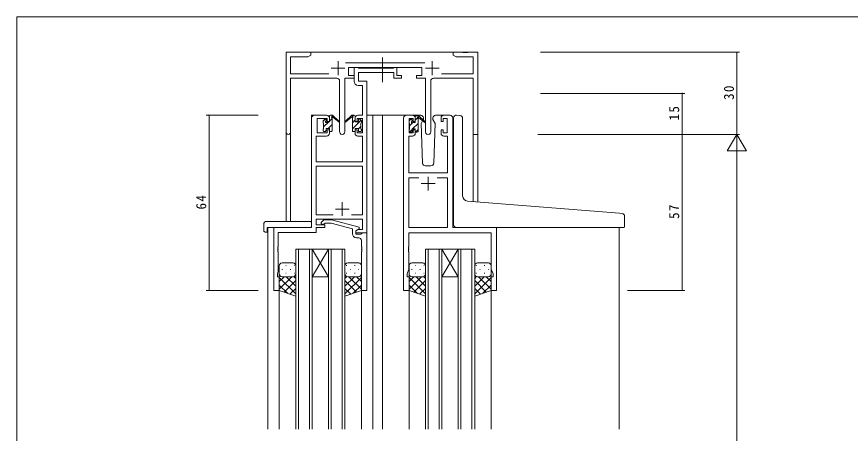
# Model space of a CAD drawing. Units: millimetres on the paper. Extents: x -420 to 373, y -297 to 267.
# Drawn here: x -417.7 to -113, y 112.1 to 264.4 of the extents above; entities that cross this region are included whole.
import ezdxf

# ---------------------------------------------------------------- set-up
doc = ezdxf.new("R2010")
doc.units = ezdxf.units.MM
doc.linetypes.add('CHAIN2', pattern=[12, 9, -1, 1, -1])
doc.linetypes.add('DASHED3', pattern=[4, 3, -1])
for name, color, linetype, lineweight in [('0-1_YKK_ZWAK', 7, 'Continuous', 9), ('0-3_YKK_12', 2, 'Continuous', 9), ('0-4_YKK_D', 6, 'Continuous', 9), ('0-6_YKK_13', 4, 'Continuous', 9), ('0-7_YKK_11', 7, 'Continuous', 9)]:
    doc.layers.add(name, color=color, linetype=linetype, lineweight=lineweight)
doc.styles.add('ＭＳ ゴシック', font='')
doc.styles.get('ＭＳ ゴシック').set_extended_font_data('MS Gothic')

msp = doc.modelspace()

# ---------------------------------------------------------------- linework, layer by layer
at = {"layer": '0-1_YKK_ZWAK'}
for p in [(-417.7, -260.6), (352.3, 264.4)]:
    msp.add_line(p, (-417.7, 264.4), dxfattribs=at)
at = {"layer": '0-3_YKK_12'}
for p, q in [((-319.198, 251.381), (-249.198, 251.381)), ((-319.198, 251.381), (-319.198, 189.569)), ((-249.198, 239.381), (-249.198, 251.381)), ((-306.698, 228.381), (-309.898, 228.381)), ((-309.898, 187.681), (-309.898, 228.381)), ((-289.699, 228.381), (-285.098, 228.381)), ((-287.498, 228.381), (-287.498, 113.631)), ((-285.098, 228.381), (-275.298, 228.381)), ((-283.998, 228.381), (-283.998, 113.631)), ((-317.568, 222.196), (-317.568, 189.569)), ((-249.198, 221.381), (-250.828, 221.381)), ((-250.828, 221.381), (-250.828, 196.806)), ((-249.198, 221.381), (-249.198, 196.678)), ((-323.398, 187.381), (-325.898, 187.381)), ((-325.898, 187.381), (-325.898, 113.631)), ((-242.598, 187.381), (-240.098, 187.381)), ((-197.498, 187.383), (-197.498, 113.631)), ((-309.698, 179.381), (-315.698, 179.381)), ((-315.698, 179.381), (-315.698, 113.631)), ((-314.698, 113.631), (-314.698, 179.381)), ((-310.698, 179.381), (-310.698, 113.631)), ((-303.698, 179.381), (-309.698, 169.381)), ((-309.698, 179.381), (-303.698, 169.381)), ((-309.698, 179.381), (-303.698, 179.381)), ((-309.698, 113.631), (-309.698, 179.381)), ((-297.698, 179.381), (-303.698, 179.381)), ((-303.698, 179.381), (-303.698, 113.631)), ((-302.698, 113.631), (-302.698, 179.381)), ((-298.698, 179.381), (-298.698, 113.631)), ((-297.698, 113.631), (-297.698, 179.381)), ((-262.298, 179.381), (-268.298, 179.381)), ((-268.298, 179.381), (-268.298, 113.631)), ((-267.298, 113.631), (-267.298, 179.381)), ((-263.298, 179.381), (-263.298, 113.631)), ((-256.298, 179.381), (-262.298, 169.381)), ((-262.298, 179.381), (-256.298, 169.381)), ((-262.298, 179.381), (-256.298, 179.381)), ((-262.298, 113.631), (-262.298, 179.381)), ((-250.298, 179.381), (-256.298, 179.381)), ((-256.298, 179.381), (-256.298, 113.631)), ((-255.298, 113.631), (-255.298, 179.381)), ((-251.298, 179.381), (-251.298, 113.631)), ((-250.298, 113.631), (-250.298, 179.381)), ((-309.698, 169.381), (-303.698, 169.381)), ((-262.298, 169.381), (-256.298, 169.381)), ((-321.698, 164.882), (-321.698, 113.631)), ((-291.698, 164.882), (-291.698, 113.631)), ((-274.298, 164.882), (-274.298, 113.631)), ((-244.298, 164.882), (-244.298, 113.631))]:
    msp.add_line(p, q, dxfattribs=at)
at = {"layer": '0-4_YKK_D'}
for p, q in [((-226.198, 251.381), (-153.501, 251.381)), ((-154.501, 221.381), (-154.501, 251.381)), ((-226.198, 236.381), (-173.501, 236.381)), ((-174.501, 221.381), (-174.501, 236.381)), ((-329.398, 228.381), (-348.386, 228.381)), ((-347.386, 228.381), (-347.386, 164.381)), ((-227.198, 221.381), (-153.501, 221.381)), ((-227.198, 221.381), (-173.501, 221.381)), ((-226.198, 221.381), (-173.501, 221.381)), ((-226.198, 221.381), (-153.501, 221.381)), ((-174.501, 164.381), (-174.501, 221.381)), ((-154.501, 221.381), (-158.001, 215.319)), ((-154.501, 221.381), (-151.001, 215.319)), ((-154.501, 221.381), (-154.501, 209.257)), ((-158.001, 215.319), (-151.001, 215.319)), ((-154.501, 214.381), (-154.501, -171.619)), ((-329.398, 164.381), (-348.386, 164.381)), ((-194.498, 164.381), (-173.501, 164.381))]:
    msp.add_line(p, q, dxfattribs=at)
for centre, start, end in [((-154.501, 251.381), 90, 270), ((-154.501, 251.381), 270, 90), ((-174.501, 236.381), 90, 270), ((-174.501, 236.381), 270, 90), ((-347.386, 228.381), 90, 270), ((-347.386, 228.381), 270, 90), ((-174.501, 221.381), 90, 270), ((-174.501, 221.381), 90, 270), ((-174.501, 221.381), 270, 90), ((-174.501, 221.381), 270, 90), ((-347.386, 164.381), 90, 270), ((-347.386, 164.381), 270, 90), ((-174.501, 164.381), 90, 270), ((-174.501, 164.381), 270, 90)]:
    msp.add_arc(centre, 0.106, start, end, dxfattribs=at)
at = {"layer": '0-6_YKK_13', "linetype": 'CHAIN2'}
msp.add_line((-284, 240.451), (-284, 250.439), dxfattribs=at)
at = {"layer": '0-6_YKK_13'}
for p, q in [((-305.699, 226.173), (-304.805, 227.067)), ((-305.699, 225.682), (-305.699, 226.282)), ((-305.611, 226.494), (-305.111, 226.994)), ((-305.499, 224.128), (-303.645, 225.982)), ((-305.499, 223.382), (-305.499, 225.481)), ((-304.599, 226.782), (-304.599, 226.443)), ((-304.138, 225.982), (-303.399, 225.982)), ((-303.399, 225.982), (-303.399, 228.082)), ((-303.399, 226.228), (-302.399, 227.228)), ((-303.099, 228.381), (-302.308, 228.381)), ((-302.399, 227.881), (-302.399, 228.381)), ((-302.399, 222.682), (-302.399, 227.282)), ((-302.115, 228.311), (-299.933, 226.263)), ((-299.965, 225.919), (-302.105, 227.615)), ((-295.282, 228.311), (-297.464, 226.263)), ((-297.432, 225.919), (-295.291, 227.615)), ((-294.298, 228.381), (-295.088, 228.381)), ((-294.998, 227.881), (-294.998, 228.381)), ((-294.998, 227.894), (-294.51, 228.381)), ((-294.998, 222.682), (-294.998, 227.282)), ((-294.998, 225.649), (-293.998, 226.649)), ((-294.998, 223.404), (-291.847, 226.555)), ((-293.998, 225.982), (-293.998, 228.082)), ((-293.259, 225.982), (-293.998, 225.982)), ((-292.798, 226.782), (-292.798, 226.443)), ((-291.786, 226.494), (-292.286, 226.994)), ((-291.898, 223.382), (-291.898, 225.481)), ((-291.698, 225.682), (-291.698, 226.282)), ((-274.298, 225.481), (-274.298, 226.081)), ((-274.21, 226.294), (-273.71, 226.794)), ((-274.098, 224.509), (-272.847, 225.761)), ((-273.198, 226.581), (-273.198, 226.242)), ((-270.012, 228.381), (-272.998, 228.381)), ((-272.737, 225.781), (-271.998, 225.781)), ((-271.998, 225.781), (-271.998, 227.881)), ((-271.998, 226.609), (-271.188, 227.419)), ((-271.698, 228.181), (-270.907, 228.181)), ((-270.998, 227.681), (-270.998, 228.181)), ((-270.998, 222.481), (-270.998, 227.081)), ((-270.714, 228.111), (-268.532, 226.063)), ((-268.564, 225.718), (-270.704, 227.415)), ((-269.319, 226.317), (-269.841, 225.414)), ((-268.994, 226.881), (-269.138, 226.632)), ((-269.012, 227.416), (-268.994, 226.881)), ((-265.603, 226.881), (-265.584, 227.416)), ((-264.756, 225.414), (-265.603, 226.881)), ((-261.598, 228.381), (-264.585, 228.381)), ((-258.001, 197.414), (-258.001, 227.41)), ((-256.914, 228.406), (-255.701, 228.3)), ((-255.614, 228.292), (-255.701, 228.3)), ((-254.701, 198.958), (-254.701, 227.296)), ((-305.699, 222.682), (-305.699, 223.182)), ((-305, 222.381), (-304.599, 222.783)), ((-304.599, 223.582), (-303.399, 223.582)), ((-304.599, 223.582), (-304.599, 222.682)), ((-303.8, 223.582), (-302.399, 224.983)), ((-303.399, 223.582), (-303.399, 222.682)), ((-302.755, 222.381), (-302.399, 222.738)), ((-293.998, 223.582), (-293.998, 222.682)), ((-292.798, 223.582), (-293.998, 223.582)), ((-292.798, 223.359), (-291.898, 224.259)), ((-292.798, 223.582), (-292.798, 222.682)), ((-291.698, 222.682), (-291.698, 223.182)), ((-274.298, 222.481), (-274.298, 222.982)), ((-274.143, 222.219), (-273.198, 223.164)), ((-274.098, 223.181), (-274.098, 225.281)), ((-273.198, 223.381), (-271.998, 223.381)), ((-273.198, 223.381), (-273.198, 222.481)), ((-272.981, 223.381), (-270.998, 225.364)), ((-271.998, 223.381), (-271.998, 222.481)), ((-271.877, 222.241), (-270.998, 223.119)), ((-269.841, 225.414), (-269.332, 210.847)), ((-265.265, 210.847), (-264.756, 225.414)), ((-304.899, 222.381), (-305.399, 222.381)), ((-302.699, 222.381), (-303.099, 222.381)), ((-294.698, 222.381), (-294.298, 222.381)), ((-292.498, 222.381), (-291.998, 222.381)), ((-273.498, 222.181), (-273.998, 222.181)), ((-271.298, 222.181), (-271.698, 222.181)), ((-268.333, 209.881), (-266.264, 209.881)), ((-258.001, 188.383), (-258.001, 197.414)), ((-326.387, 189.569), (-310.399, 189.569)), ((-309.899, 188.569), (-309.899, 189.069)), ((-195.501, 187.683), (-195.501, 191.467)), ((-327.386, 188.569), (-327.386, 186.194)), ((-326.199, 187.082), (-326.199, 186.19)), ((-326.199, 185.69), (-326.199, 186.19)), ((-325.899, 187.382), (-310.399, 187.382)), ((-309.899, 187.882), (-309.899, 188.569)), ((-257.001, 187.383), (-197.501, 187.383)), ((-195.801, 187.383), (-197.501, 187.383)), ((-326.387, 185.69), (-326.199, 185.69)), ((-316.7, 174.382), (-320.7, 174.382)), ((-296.699, 174.382), (-292.699, 174.382)), ((-269.3, 174.381), (-273.3, 174.381)), ((-249.299, 174.381), (-245.299, 174.381)), ((-321.7, 173.382), (-321.7, 170.382)), ((-320.78, 172.018), (-320.58, 172.018)), ((-319.365, 173.433), (-319.165, 173.433)), ((-317.75, 172.018), (-317.55, 172.018)), ((-316.335, 173.433), (-316.135, 173.433)), ((-315.7, 170.382), (-315.7, 173.382)), ((-297.699, 170.382), (-297.699, 173.382)), ((-297.064, 173.433), (-297.264, 173.433)), ((-295.649, 172.018), (-295.849, 172.018)), ((-294.034, 173.433), (-294.234, 173.433)), ((-292.619, 172.018), (-292.819, 172.018)), ((-291.699, 173.382), (-291.699, 170.382)), ((-274.3, 173.381), (-274.3, 170.381)), ((-273.38, 172.018), (-273.18, 172.018)), ((-271.965, 173.433), (-271.765, 173.433)), ((-270.35, 172.018), (-270.15, 172.018)), ((-268.935, 173.433), (-268.735, 173.433)), ((-268.3, 170.381), (-268.3, 173.381)), ((-250.299, 170.381), (-250.299, 173.381)), ((-249.664, 173.433), (-249.864, 173.433)), ((-248.249, 172.018), (-248.449, 172.018)), ((-246.634, 173.433), (-246.834, 173.433)), ((-245.219, 172.018), (-245.419, 172.018)), ((-244.299, 173.381), (-244.299, 170.381)), ((-321.7, 164.382), (-321.7, 170.382)), ((-317.08, 169.382), (-321.7, 164.761)), ((-319.908, 169.381), (-321.7, 167.59)), ((-321.7, 169.113), (-315.7, 163.113)), ((-320.7, 169.381), (-317.1, 169.381)), ((-320.3, 169.381), (-316.7, 169.381)), ((-315.7, 167.933), (-319.896, 163.737)), ((-319.365, 170.603), (-319.165, 170.603)), ((-319.14, 169.381), (-315.7, 165.942)), ((-316.368, 169.438), (-315.7, 168.77)), ((-316.335, 170.603), (-316.135, 170.603)), ((-315.7, 170.603), (-315.7, 162.239)), ((-297.699, 170.603), (-297.699, 162.239)), ((-297.03, 169.438), (-297.699, 168.77)), ((-294.259, 169.381), (-297.699, 165.942)), ((-291.699, 169.113), (-297.699, 163.113)), ((-297.699, 167.933), (-293.503, 163.737)), ((-297.064, 170.603), (-297.264, 170.603)), ((-293.099, 169.381), (-296.699, 169.381)), ((-296.319, 169.382), (-291.699, 164.761)), ((-292.699, 169.381), (-296.299, 169.381)), ((-294.034, 170.603), (-294.234, 170.603)), ((-293.49, 169.381), (-291.699, 167.59)), ((-291.699, 164.382), (-291.699, 170.382)), ((-274.3, 164.381), (-274.3, 170.381)), ((-269.68, 169.382), (-274.3, 164.761)), ((-272.508, 169.381), (-274.3, 167.59)), ((-274.3, 169.113), (-268.3, 163.113)), ((-273.3, 169.381), (-269.7, 169.381)), ((-272.9, 169.381), (-269.3, 169.381)), ((-268.3, 167.933), (-272.496, 163.737)), ((-271.965, 170.603), (-271.765, 170.603)), ((-271.74, 169.381), (-268.3, 165.942)), ((-268.968, 169.438), (-268.3, 168.77)), ((-268.935, 170.603), (-268.735, 170.603)), ((-268.3, 170.603), (-268.3, 162.239)), ((-250.299, 170.603), (-250.299, 162.239)), ((-249.63, 169.438), (-250.299, 168.77)), ((-246.859, 169.381), (-250.299, 165.942)), ((-244.299, 169.113), (-250.299, 163.113)), ((-250.299, 167.933), (-246.103, 163.737)), ((-249.664, 170.603), (-249.864, 170.603)), ((-245.699, 169.381), (-249.299, 169.381)), ((-248.919, 169.382), (-244.299, 164.761)), ((-245.299, 169.381), (-248.899, 169.381)), ((-246.634, 170.603), (-246.834, 170.603)), ((-246.09, 169.381), (-244.299, 167.59)), ((-244.299, 164.381), (-244.299, 170.381)), ((-321.7, 166.285), (-318.739, 163.324)), ((-315.7, 165.105), (-317.812, 162.993)), ((-297.699, 165.105), (-295.587, 162.993)), ((-291.699, 166.285), (-294.659, 163.324)), ((-274.3, 166.285), (-271.339, 163.324)), ((-268.3, 165.104), (-270.412, 162.993)), ((-250.299, 165.104), (-248.187, 162.993)), ((-244.299, 166.285), (-247.259, 163.324)), ((-315.7, 162.239), (-321.7, 164.382)), ((-297.699, 162.239), (-291.699, 164.382)), ((-268.3, 162.239), (-274.3, 164.381)), ((-250.299, 162.239), (-244.299, 164.381))]:
    msp.add_line(p, q, dxfattribs=at)
msp.add_lwpolyline([(-196.413, 192.463), (-197.413, 192.638), (-252.875, 196.965)], dxfattribs=at)
for centre, radius, start, end in [((-305.399, 226.282), 0.3, 135, 180), ((-305.499, 225.682), 0.2, 180, 270), ((-304.899, 226.782), 0.3, 0, 135), ((-304.599, 225.982), 0.25, 123.05573, 326.94426), ((-304.899, 226.443), 0.3, 303.05573, 0), ((-304.138, 225.682), 0.3, 90, 146.94426), ((-303.099, 228.082), 0.3, 90, 180), ((-302.399, 227.682), 0.2, 20.88332, 233.1301), ((-302.699, 227.282), 0.3, 0, 53.1301), ((-302.308, 228.082), 0.3, 49.8974, 90), ((-301.932, 227.86), 0.3, 200.88332, 234.62001), ((-299.849, 226.082), 0.2, 234.62001, 114.62001), ((-297.547, 226.082), 0.2, 65.37997, 305.37997), ((-295.465, 227.86), 0.3, 305.37997, 339.11667), ((-295.088, 228.082), 0.3, 90, 130.10258), ((-294.998, 227.682), 0.2, 306.86989, 159.11667), ((-294.698, 227.282), 0.3, 126.86989, 180), ((-294.298, 228.082), 0.3, 0, 90), ((-293.259, 225.682), 0.3, 33.05573, 90), ((-292.798, 225.982), 0.25, 213.05573, 56.94426), ((-292.498, 226.782), 0.3, 45, 180), ((-292.498, 226.443), 0.3, 180, 236.94426), ((-291.898, 225.682), 0.2, 270, 0), ((-291.998, 226.282), 0.3, 0, 45), ((-273.998, 226.081), 0.3, 135, 180), ((-274.098, 225.481), 0.2, 180, 270), ((-273.498, 226.581), 0.3, 0, 135), ((-273.198, 225.781), 0.25, 123.05573, 326.94426), ((-273.498, 226.242), 0.3, 303.05573, 0), ((-272.737, 225.481), 0.3, 90, 146.94426), ((-271.698, 227.881), 0.3, 90, 180), ((-270.998, 227.481), 0.2, 20.88332, 233.1301), ((-271.298, 227.081), 0.3, 0, 53.1301), ((-270.907, 227.881), 0.3, 49.8974, 90), ((-270.531, 227.66), 0.3, 200.88332, 234.62001), ((-270.012, 227.381), 1, 2, 90), ((-268.448, 225.881), 0.2, 234.62001, 114.62001), ((-264.585, 227.381), 1, 90, 178), ((-257.001, 227.41), 1, 85, 180), ((-255.701, 227.296), 1, 0, 85), ((-305.499, 223.182), 0.2, 90, 180), ((-305.399, 222.682), 0.3, 180, 270), ((-304.899, 222.682), 0.3, 270, 0), ((-303.099, 222.682), 0.3, 180, 270), ((-302.699, 222.682), 0.3, 270, 0), ((-294.698, 222.682), 0.3, 180, 270), ((-294.298, 222.682), 0.3, 270, 0), ((-292.498, 222.682), 0.3, 180, 270), ((-291.998, 222.682), 0.3, 270, 0), ((-291.898, 223.182), 0.2, 0, 90), ((-274.098, 222.982), 0.2, 90, 180), ((-273.998, 222.481), 0.3, 180, 270), ((-273.498, 222.481), 0.3, 270, 0), ((-271.698, 222.481), 0.3, 180, 270), ((-271.298, 222.481), 0.3, 270, 0), ((-268.333, 210.881), 1, 182, 270), ((-266.264, 210.881), 1, 270, 358), ((-252.701, 198.958), 2, 180, 264.99998), ((-196.501, 191.467), 1, 0, 85), ((-326.386, 188.569), 1, 90.00505, 180), ((-310.399, 189.069), 0.5, 0, 90.0011), ((-326.922, 186.177), 0.462, 177.95346, 223.04948), ((-325.899, 187.082), 0.3, 90, 180), ((-310.399, 187.882), 0.5, 270, 0), ((-257.001, 188.383), 1, 180, 224.427), ((-257.001, 188.383), 1, 224.427, 238.63301), ((-257.001, 188.383), 1, 224.427, 270), ((-195.801, 187.683), 0.3, 270, 0), ((-326.617, 186.82), 1.153, 236.123, 281.50528), ((-320.7, 173.382), 1, 90, 180), ((-316.7, 173.382), 1, 0, 90), ((-296.699, 173.382), 1, 90, 180), ((-292.699, 173.382), 1, 0, 90), ((-273.3, 173.381), 1, 90, 180), ((-269.3, 173.381), 1, 0, 90), ((-249.299, 173.381), 1, 90, 180), ((-245.299, 173.381), 1, 0, 90), ((-320.7, 170.382), 1, 180, 270), ((-320.7, 170.382), 1, 180, 270), ((-316.7, 170.382), 1, 270, 0), ((-316.7, 170.382), 1, 270, 0), ((-296.699, 170.382), 1, 180, 270), ((-296.699, 170.382), 1, 180, 270), ((-292.699, 170.382), 1, 270, 0), ((-292.699, 170.382), 1, 270, 0), ((-273.3, 170.381), 1, 180, 270), ((-273.3, 170.381), 1, 180, 270), ((-269.3, 170.381), 1, 270, 0), ((-269.3, 170.381), 1, 270, 0), ((-249.299, 170.381), 1, 180, 270), ((-249.299, 170.381), 1, 180, 270), ((-245.299, 170.381), 1, 270, 0), ((-245.299, 170.381), 1, 270, 0)]:
    msp.add_arc(centre, radius, start, end, dxfattribs=at)
at = {"layer": '0-6_YKK_13', "linetype": 'DASHED3'}
for centre, start, end in [((-251.24, 186.882), 90, 93.72617), ((-251.24, 186.882), 90, 93.72617), ((-249.356, 186.882), 87.13426, 90), ((-249.356, 186.882), 87.13426, 90)]:
    msp.add_arc(centre, 0.5, start, end, dxfattribs=at)
at = {"layer": '0-7_YKK_11'}
for p, q in [((-300.198, 248.081), (-300.198, 243.081)), ((-297.506, 247.511), (-268.496, 247.511)), ((-265.798, 248.081), (-265.798, 243.081)), ((-302.698, 245.581), (-297.698, 245.581)), ((-268.298, 245.581), (-263.298, 245.581)), ((-299.648, 222.331), (-299.648, 240.881)), ((-266.348, 240.881), (-266.348, 222.331)), ((-304.399, 228.381), (-308.899, 228.381)), ((-276.298, 164.381), (-276.298, 227.381)), ((-275.298, 228.381), (-272.998, 228.381)), ((-261.598, 228.381), (-259.298, 228.381)), ((-267.298, 205.881), (-267.298, 200.881)), ((-263.948, 205.451), (-260.228, 205.451)), ((-269.798, 203.381), (-264.798, 203.381)), ((-298.699, 196.582), (-298.699, 191.582)), ((-302.049, 192.011), (-308.269, 192.011)), ((-301.199, 194.082), (-296.199, 194.082)), ((-292.699, 183.582), (-293.499, 183.582))]:
    msp.add_line(p, q, dxfattribs=at)
for points in [[(-319.198, 222.196), (-319.198, 251.381), (-310.198, 251.381), (-310.198, 250.381), (-311.29, 249.751), (-317.568, 249.751), (-317.568, 243.511), (-303.549, 243.511)], [(-262.448, 243.511), (-250.828, 243.511), (-250.828, 249.751), (-257.107, 249.751), (-258.198, 250.381), (-258.198, 251.381), (-254.657, 251.381), (-254.473, 251.261), (-253.923, 251.261), (-253.74, 251.381), (-253.657, 251.381), (-253.473, 251.261), (-252.923, 251.261), (-252.74, 251.381), (-249.198, 251.381), (-249.198, 221.381), (-250.828, 221.381), (-250.828, 241.881), (-265.348, 241.881)], [(-268.248, 222.331), (-268.248, 241.881), (-271.598, 241.881), (-271.598, 242.881), (-269.598, 242.881), (-269.598, 245.881), (-296.398, 245.881), (-296.398, 242.881), (-294.398, 242.881), (-294.398, 241.881), (-297.748, 241.881), (-297.748, 222.331)], [(-289.699, 185.382), (-289.699, 228.381), (-289.699, 240.882), (-292.769, 240.882), (-292.769, 243.951), (-279.799, 243.951), (-279.799, 241.882), (-277.099, 241.882), (-277.099, 242.882), (-278.799, 242.882), (-278.799, 245.882), (-279.499, 245.882), (-279.774, 245.701), (-279.957, 245.581), (-292.611, 245.581), (-292.794, 245.701), (-293.069, 245.882), (-294.399, 245.882), (-294.399, 240.752)], [(-300.648, 241.881), (-317.568, 241.881), (-317.568, 222.196)], [(-292.899, 239.252), (-291.329, 239.252), (-291.329, 228.381), (-292.999, 228.381)], [(-309.899, 227.381), (-309.899, 187.382), (-323.699, 187.382), (-323.699, 164.382), (-321.699, 164.382), (-321.699, 169.381), (-322.399, 169.381), (-322.399, 170.382), (-322.069, 171.288), (-322.069, 178.423), (-322.189, 178.607), (-322.189, 179.157), (-322.069, 179.34), (-322.069, 179.423), (-322.189, 179.607), (-322.189, 180.157), (-322.069, 180.34), (-322.069, 185.482), (-308.269, 185.482), (-308.269, 187.382), (-305.099, 187.382), (-305.099, 188.382), (-308.269, 188.382), (-308.269, 190.382), (-291.329, 190.382), (-291.329, 186.681), (-292.833, 186.681), (-293.699, 186.182), (-293.699, 185.382), (-289.699, 185.382)], [(-303.399, 221.782), (-303.399, 223.081), (-304.199, 223.081), (-304.199, 221.982), (-307.899, 221.982), (-307.899, 227.182), (-304.199, 227.182), (-304.199, 226.082), (-303.399, 226.082), (-303.399, 227.381)], [(-293.999, 227.381), (-293.999, 226.082), (-293.199, 226.082), (-293.199, 227.182), (-291.329, 227.182), (-291.329, 221.982), (-293.199, 221.982), (-293.199, 223.081), (-293.999, 223.081), (-293.999, 221.782)], [(-258.298, 227.381), (-258.298, 187.381), (-242.298, 187.381), (-242.298, 164.381), (-244.298, 164.381), (-244.298, 169.381), (-243.598, 169.381), (-243.598, 170.381), (-244.228, 172.112), (-244.228, 185.451), (-274.368, 185.451), (-274.368, 180.34), (-274.488, 180.156), (-274.488, 179.606), (-274.368, 179.423), (-274.368, 179.34), (-274.488, 179.156), (-274.488, 178.606), (-274.368, 178.423), (-274.368, 172.112), (-274.998, 170.381), (-274.998, 169.381), (-274.298, 169.381), (-274.298, 164.381), (-276.298, 164.381)], [(-271.998, 227.381), (-271.998, 226.081), (-272.798, 226.081), (-272.798, 227.181), (-274.298, 227.181), (-274.298, 221.982), (-272.798, 221.982), (-272.798, 223.081), (-271.998, 223.081), (-271.998, 221.781)], [(-262.598, 221.781), (-262.598, 223.081), (-261.798, 223.081), (-261.798, 221.982), (-260.298, 221.982), (-260.298, 227.181), (-261.798, 227.181), (-261.798, 226.081), (-262.598, 226.081), (-262.598, 227.381)], [(-292.999, 220.782), (-291.329, 220.782), (-291.329, 211.381), (-308.269, 211.381), (-308.269, 220.782), (-304.399, 220.782)], [(-272.998, 220.781), (-274.368, 220.781), (-274.368, 207.381), (-260.228, 207.381), (-260.228, 220.781), (-261.598, 220.781)], [(-302.049, 192.011), (-308.269, 192.011), (-308.269, 209.752), (-291.329, 209.752), (-291.329, 192.011), (-295.349, 192.011)], [(-263.948, 205.451), (-260.228, 205.451), (-260.228, 187.381), (-274.368, 187.381), (-274.368, 205.451), (-270.649, 205.451)], [(-306.223, 189.406), (-305.447, 190.182), (-302.602, 190.182), (-292.499, 187.474), (-292.499, 186.874), (-293.699, 186.182), (-293.699, 184.881), (-291.899, 184.881), (-291.699, 185.082), (-291.399, 185.382), (-289.699, 185.382)], [(-294.999, 185.082), (-294.999, 186.902), (-302.76, 188.982), (-304.95, 188.982), (-305.374, 188.557)], [(-289.699, 185.382), (-289.699, 164.382), (-291.699, 164.382), (-291.699, 178.423), (-291.579, 178.607), (-291.579, 179.157), (-291.699, 179.34), (-291.699, 179.423), (-291.579, 179.607), (-291.579, 180.157), (-291.699, 180.34), (-291.699, 182.582)]]:
    msp.add_lwpolyline(points, dxfattribs=at)
for centre, radius, start, end in [((-300.648, 240.881), 1, 0, 89.99998), ((-292.899, 240.752), 1.5, 180, 269.99998), ((-265.348, 240.881), 1, 90, 179.99998), ((-308.899, 227.381), 1, 90, 179.99998), ((-304.399, 227.381), 1, 0, 89.99998), ((-292.999, 227.381), 1, 90, 179.99998), ((-275.298, 227.381), 1, 90, 179.99998), ((-272.998, 227.381), 1, 0, 89.99998), ((-261.598, 227.381), 1, 90, 179.99998), ((-259.298, 227.381), 1, 0, 89.99998), ((-318.383, 222.196), 0.815, 179.99998, 0), ((-304.399, 221.782), 1, 270, 359.99998), ((-298.698, 222.331), 0.95, 179.99998, 0), ((-292.999, 221.782), 1, 180, 269.99998), ((-272.998, 221.781), 1, 270, 359.99998), ((-267.298, 222.331), 0.95, 179.99998, 0), ((-261.598, 221.781), 1, 180, 269.99998), ((-305.799, 188.982), 0.6, 134.99998, 315), ((-293.499, 185.082), 1.5, 180, 269.99998), ((-292.699, 182.582), 1, 0, 89.99998)]:
    msp.add_arc(centre, radius, start, end, dxfattribs=at)

# ---------------------------------------------------------------- texts
at = {"layer": '0-4_YKK_D', "color": 3, "char_height": 3.666, "attachment_point": 7, "rotation": 90, "style": 'ＭＳ ゴシック'}
for s, insert in [('\\T1.21;\\W0.95;30', (-155.501, 233.981)), ('\\T1.21;\\W0.95;15', (-175.501, 226.481)), ('\\T1.21;\\W0.95;64', (-348.386, 193.944)), ('\\T1.21;\\W0.95;57', (-175.501, 190.481))]:
    msp.add_mtext(s, dxfattribs=dict(at, insert=insert))

doc.saveas('drawing.dxf')
